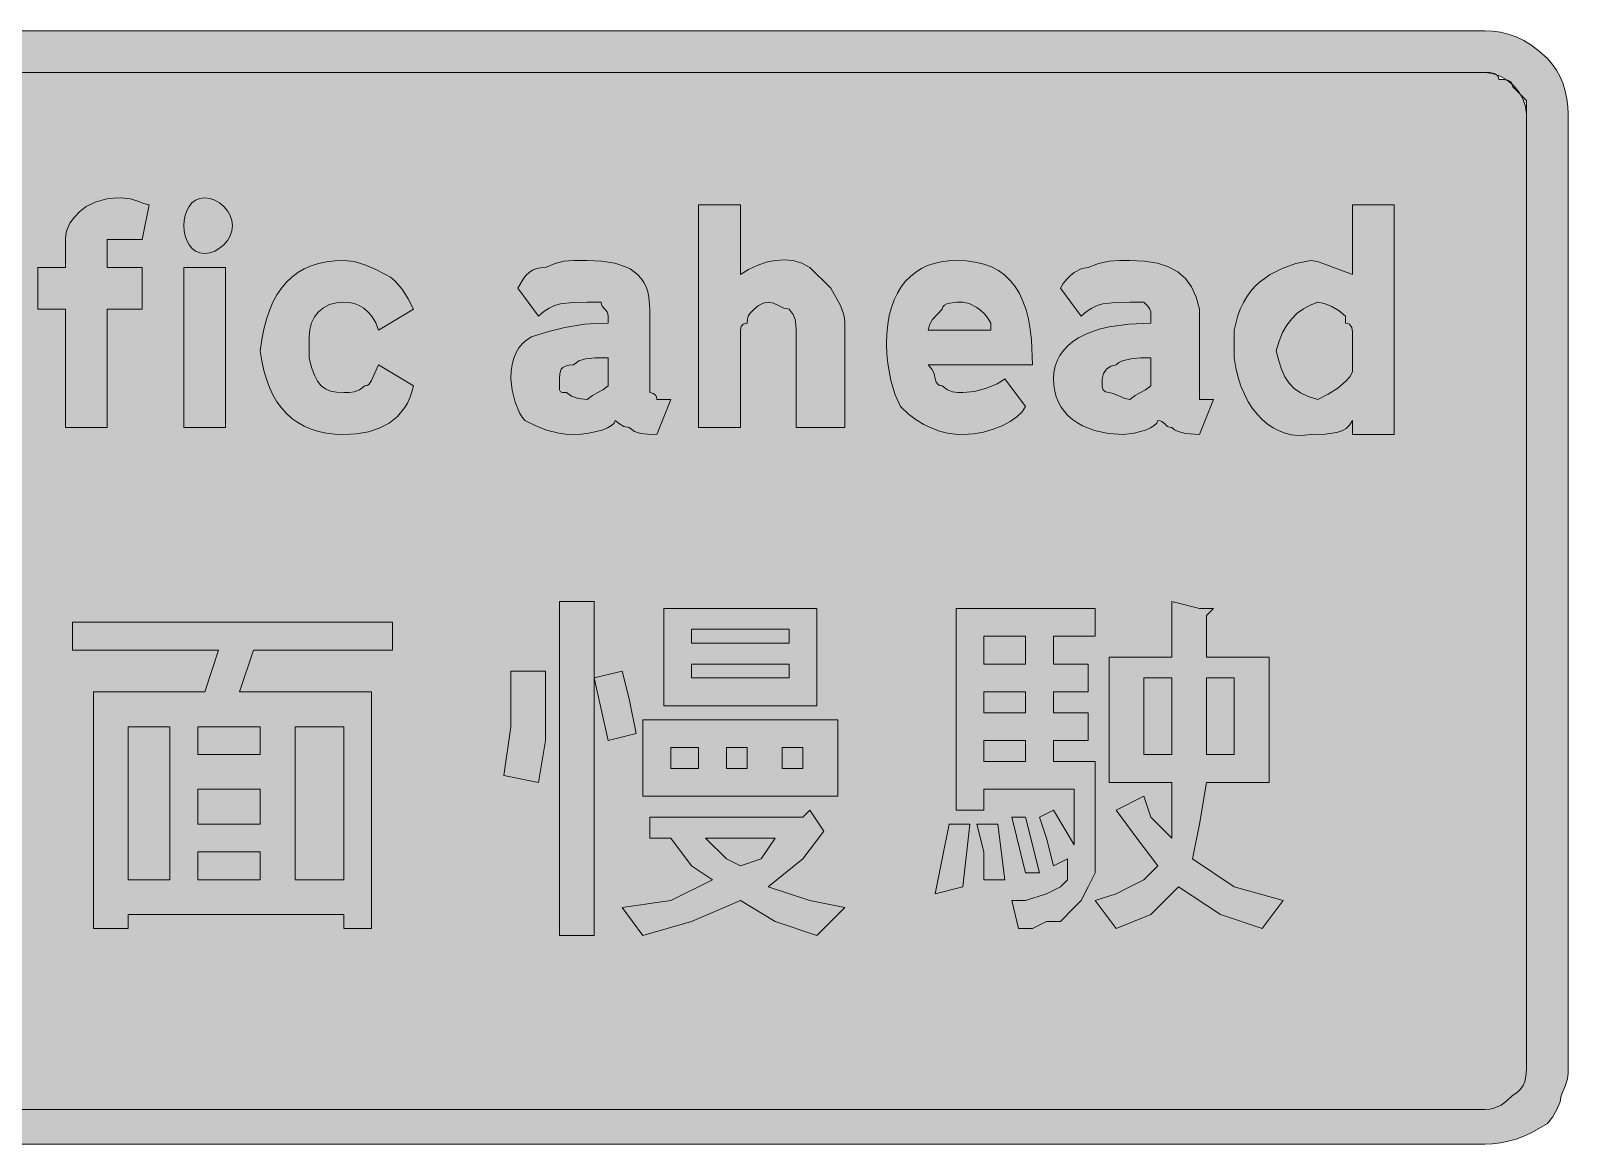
# Model space of a CAD drawing. Header units: metres. Extents: x 15 to 551, y 40 to 232.
# Drawn here: x 285.3 to 550.5, y 39.6 to 231.6 of the extents above; entities that cross this region are included whole.
import ezdxf

# ---------------------------------------------------------------- set-up
doc = ezdxf.new("R2010")
doc.units = ezdxf.units.M
doc.layers.add('FILL_BLACK_000000', color=7, linetype='Continuous', true_color=0x000000)
doc.layers.add('FILL_WHITE_FFFFFF', color=7, linetype='Continuous', true_color=0xffffff)

msp = doc.modelspace()

# ---------------------------------------------------------------- hatches: boundary and pattern name
at = {"layer": 'FILL_BLACK_000000', "true_color": 0x000000}
h = msp.add_hatch(color=7, dxfattribs=at)
h.dxf.hatch_style = 1
h.paths.add_polyline_path([(538.83, 231.36), (540.18, 231.03), (541.53, 230.55), (542.88, 229.9), (544.23, 229.07), (545.58, 228.04), (546.93, 226.8), (547.77, 225.85), (548.51, 224.79), (549.12, 223.66), (549.63, 222.45), (550.02, 221.19), (550.31, 219.88), (550.47, 218.55), (550.53, 217.2), (550.53, 52.8), (550.51, 51.88), (550.38, 50.85), (550.02, 49.59), (549.33, 48), (549.12, 46.91), (548.58, 45.6), (547.81, 44.29), (546.93, 43.2), (544.23, 41.63), (542.88, 41.01), (541.53, 40.5), (540.18, 40.11), (538.83, 39.83), (537.48, 39.66), (536.13, 39.6), (29.73, 39.6), (28.38, 39.66), (27.03, 39.83), (25.68, 40.11), (24.33, 40.5), (22.98, 41.01), (21.63, 41.63), (18.93, 43.2), (18.09, 44.2), (17.36, 45.37), (16.74, 46.66), (16.23, 48), (15.56, 50.62), (15.33, 52.8), (15.33, 217.2), (15.48, 219.6), (15.84, 220.91), (16.13, 221.5), (16.53, 222), (16.58, 222.85), (16.74, 223.59), (17.28, 224.85), (18.05, 225.88), (18.93, 226.8), (20.02, 227.7), (21.33, 228.6), (22.64, 229.5), (23.73, 230.4), (25.34, 230.59), (26.73, 231), (28.12, 231.41), (29.73, 231.6), (536.13, 231.6), (537.48, 231.54), (538.83, 231.36)])
h.paths.add_polyline_path([(28.88, 224.35), (28.12, 224.19), (26.73, 223.65), (23.73, 222), (23.68, 221.6), (23.54, 221.29), (23.13, 220.8), (22.72, 220.31), (22.58, 220), (22.53, 219.6), (22.53, 217.2), (22.53, 52.8), (22.68, 50.4), (23.04, 49.09), (23.33, 48.5), (23.73, 48), (24.61, 47.81), (25.38, 47.4), (26.13, 46.8), (27.03, 46.61), (27.93, 46.2), (28.83, 45.79), (29.73, 45.6), (536.13, 45.6), (536.98, 45.65), (537.72, 45.81), (538.98, 46.35), (540.01, 47.12), (540.93, 48), (541.72, 48.5), (542.32, 49.09), (542.74, 49.73), (543.03, 50.4), (543.29, 51.71), (543.33, 52.8), (543.33, 217.2), (543.17, 218.54), (542.71, 219.84), (542, 221.06), (541.08, 222.15), (539.99, 223.07), (538.77, 223.78), (537.47, 224.24), (536.13, 224.4), (29.73, 224.4), (28.88, 224.35)], flags=16)
h = msp.add_hatch(color=7, dxfattribs=at)
h.dxf.hatch_style = 1
h.paths.add_polyline_path([(291.33, 163.2), (291.33, 183.6), (286.53, 183.6), (286.53, 190.8), (291.33, 190.8), (291.33, 195.6), (291.38, 196.45), (291.54, 197.19), (292.08, 198.45), (292.85, 199.48), (293.73, 200.4), (294.86, 201.28), (296.43, 202.05), (298.46, 202.59), (299.64, 202.75), (300.93, 202.8), (302.52, 202.61), (303.78, 202.2), (304.81, 201.79), (305.73, 201.6), (304.53, 195.6), (302.13, 195.6), (299.73, 195.6), (298.53, 195.6), (298.53, 194.4), (298.53, 190.8), (304.53, 190.8), (304.53, 183.6), (298.53, 183.6), (298.53, 163.2), (291.33, 163.2)])
h = msp.add_hatch(color=7, dxfattribs=at)
h.dxf.hatch_style = 1
h.paths.add_polyline_path([(320.02, 197.1), (319.72, 196.24), (319.24, 195.43), (318.63, 194.7), (317.9, 194.09), (317.09, 193.61), (316.23, 193.31), (315.33, 193.2), (314.49, 193.31), (313.76, 193.61), (313.14, 194.09), (312.63, 194.7), (312.24, 195.43), (311.96, 196.24), (311.79, 197.1), (311.73, 198), (311.79, 198.9), (311.96, 199.76), (312.24, 200.57), (312.63, 201.3), (313.14, 201.91), (313.76, 202.39), (314.49, 202.69), (315.33, 202.8), (316.23, 202.69), (317.09, 202.39), (317.9, 201.91), (318.63, 201.3), (319.24, 200.57), (319.72, 199.76), (320.02, 198.9), (320.13, 198), (320.02, 197.1)])
h = msp.add_hatch(color=7, dxfattribs=at)
h.dxf.hatch_style = 1
h.paths.add_polyline_path([(409.13, 190.44), (410.62, 191.14), (412.16, 191.67), (413.73, 192), (415.3, 192.11), (416.84, 191.96), (418.33, 191.54), (419.73, 190.8), (423.33, 187.2), (424.98, 184.2), (425.52, 182.81), (425.68, 182.05), (425.73, 181.2), (425.73, 163.2), (417.33, 163.2), (417.33, 180), (417.31, 180.9), (417.18, 181.8), (416.82, 182.7), (416.13, 183.6), (415.23, 183.79), (414.33, 184.2), (413.43, 184.61), (412.53, 184.8), (411.65, 184.61), (410.88, 184.2), (410.13, 183.6), (409.44, 182.89), (409.08, 182.4), (408.95, 181.91), (408.93, 181.2), (408.53, 181.15), (408.24, 181.01), (407.88, 180.6), (407.73, 180), (407.73, 163.2), (400.53, 163.2), (400.53, 201.6), (407.73, 201.6), (407.73, 189.6), (409.13, 190.44)])
h = msp.add_hatch(color=7, dxfattribs=at)
h.dxf.hatch_style = 1
h.paths.add_polyline_path([(520.53, 201.6), (520.53, 162), (513.33, 162), (513.33, 164.4), (512.82, 163.61), (512.2, 163.01), (511.47, 162.59), (510.63, 162.3), (508.61, 162.04), (506.13, 162), (505.01, 161.85), (503.89, 161.83), (502.79, 161.95), (501.71, 162.21), (500.65, 162.6), (499.63, 163.12), (498.66, 163.77), (497.73, 164.55), (496.86, 165.46), (496.05, 166.49), (495.31, 167.64), (494.66, 168.92), (494.08, 170.31), (493.6, 171.83), (493.21, 173.46), (492.93, 175.2), (492.93, 176.4), (492.93, 178.8), (492.93, 180), (493.55, 182.53), (493.98, 183.68), (494.49, 184.74), (495.07, 185.73), (495.74, 186.64), (496.47, 187.48), (497.28, 188.25), (499.11, 189.57), (501.2, 190.63), (503.54, 191.44), (506.13, 192), (507.26, 191.79), (508.83, 191.25), (513.33, 189.6), (513.33, 201.6), (520.53, 201.6)])
h.paths.add_polyline_path([(513.31, 179.68), (513.18, 180.45), (512.82, 180.99), (512.53, 181.15), (512.13, 181.2), (512.13, 182.4), (511.04, 183.28), (509.73, 184.05), (508.42, 184.59), (507.33, 184.8), (506.04, 184.29), (504.86, 183.66), (503.79, 182.88), (502.83, 181.95), (501.99, 180.85), (501.26, 179.57), (500.64, 178.09), (500.13, 176.4), (500.59, 174.71), (501.09, 173.23), (501.67, 171.95), (502.38, 170.85), (503.26, 169.92), (504.35, 169.14), (505.69, 168.51), (507.33, 168), (509.11, 168.92), (510.78, 169.95), (512.22, 171.21), (512.83, 171.95), (513.33, 172.8), (513.33, 178.8), (513.31, 179.68)], flags=16)
h = msp.add_hatch(color=7, dxfattribs=at)
h.dxf.hatch_style = 1
h.paths.add_polyline_path([(341.13, 191.79), (342.93, 191.25), (344.73, 190.48), (346.53, 189.6), (347.38, 189.1), (348.12, 188.49), (349.38, 187.05), (350.41, 185.38), (351.33, 183.6), (345.33, 180), (344.83, 181.24), (344.22, 182.27), (343.54, 183.1), (342.78, 183.75), (341.97, 184.23), (341.11, 184.56), (340.23, 184.74), (339.33, 184.8), (338.04, 184.69), (336.87, 184.37), (335.85, 183.85), (334.98, 183.15), (334.28, 182.28), (333.76, 181.26), (333.44, 180.09), (333.33, 178.8), (333.33, 176.4), (333.33, 175.2), (333.78, 173.56), (334.27, 172.24), (334.81, 171.19), (335.43, 170.4), (336.17, 169.83), (337.04, 169.46), (338.09, 169.26), (339.33, 169.2), (340.23, 169.22), (341.13, 169.35), (342.03, 169.71), (342.93, 170.4), (343.33, 170.46), (343.64, 170.62), (344.13, 171.3), (345.33, 174), (351.33, 170.4), (351.06, 169.32), (350.72, 168.32), (350.29, 167.4), (349.79, 166.56), (348.59, 165.11), (347.13, 163.95), (345.45, 163.08), (343.57, 162.47), (341.52, 162.11), (339.33, 162), (337.8, 162.06), (336.35, 162.23), (334.98, 162.51), (333.71, 162.9), (332.51, 163.41), (331.4, 164.03), (330.37, 164.76), (329.43, 165.6), (328.57, 166.56), (327.8, 167.63), (327.11, 168.81), (326.51, 170.1), (325.98, 171.51), (325.55, 173.03), (325.2, 174.66), (324.93, 176.4), (325.2, 178.35), (325.55, 180.17), (325.98, 181.85), (326.51, 183.39), (327.11, 184.8), (327.8, 186.08), (328.57, 187.23), (329.43, 188.25), (330.37, 189.14), (331.4, 189.91), (332.51, 190.56), (333.71, 191.08), (334.98, 191.49), (336.35, 191.77), (337.8, 191.94), (339.33, 192), (341.13, 191.79)])
h = msp.add_hatch(color=7, dxfattribs=at)
h.dxf.hatch_style = 1
h.paths.add_polyline_path([(384.88, 182.8), (384.74, 183.11), (384.33, 183.6), (383.92, 184.09), (383.78, 184.4), (383.73, 184.8), (381.33, 184.8), (378.84, 184.76), (376.68, 184.5), (375.69, 184.21), (374.75, 183.79), (373.83, 183.19), (372.93, 182.4), (369.33, 187.2), (370.25, 188.78), (370.74, 189.39), (371.28, 189.9), (371.87, 190.29), (372.54, 190.58), (373.28, 190.74), (374.13, 190.8), (375.76, 191.49), (377.28, 191.85), (379.02, 191.98), (381.33, 192), (383.86, 191.89), (386.06, 191.53), (387.91, 190.92), (388.71, 190.52), (389.43, 190.05), (390.06, 189.51), (390.61, 188.89), (391.08, 188.21), (391.46, 187.44), (391.75, 186.6), (391.96, 185.68), (392.13, 183.6), (392.13, 169.2), (392.73, 169.05), (393.14, 168.69), (393.28, 168.4), (393.33, 168), (395.73, 168), (393.33, 162), (391.74, 162.02), (390.48, 162.15), (389.45, 162.51), (388.53, 163.2), (387.65, 163.39), (386.88, 163.8), (386.13, 164.4), (385.97, 163.95), (385.51, 163.52), (384.8, 163.11), (383.88, 162.75), (381.57, 162.21), (380.27, 162.05), (378.93, 162), (377.63, 162.05), (376.44, 162.21), (374.28, 162.75), (372.35, 163.52), (370.53, 164.4), (370.08, 164.96), (369.65, 165.69), (368.88, 167.55), (368.34, 169.63), (368.13, 171.6), (368.19, 172.89), (368.36, 174.08), (368.64, 175.14), (369.03, 176.1), (369.54, 176.94), (370.16, 177.67), (370.89, 178.29), (371.73, 178.8), (374.47, 179.68), (377.43, 180.45), (380.84, 180.99), (382.79, 181.15), (384.93, 181.2), (384.93, 182.4), (384.88, 182.8)])
h.paths.add_polyline_path([(376.55, 169.71), (376.68, 169.35), (377.04, 169.22), (377.73, 169.2), (378.63, 168.6), (379.76, 168.19), (381.33, 168), (382.23, 168.71), (383.13, 169.2), (384.03, 169.69), (384.93, 170.4), (384.93, 175.2), (382.64, 175.18), (381.03, 175.05), (379.87, 174.69), (378.93, 174), (378.14, 173.95), (377.54, 173.79), (377.12, 173.56), (376.83, 173.25), (376.57, 172.48), (376.53, 171.6), (376.53, 170.4), (376.55, 169.71)], flags=16)
h = msp.add_hatch(color=7, dxfattribs=at)
h.dxf.hatch_style = 1
h.paths.add_polyline_path([(440.73, 173.25), (441.14, 172.48), (441.33, 171.6), (441.48, 171), (441.84, 170.59), (442.13, 170.45), (442.53, 170.4), (443.43, 169.71), (444.33, 169.35), (445.23, 169.22), (446.13, 169.2), (448.1, 169.41), (450.18, 169.95), (452.04, 170.72), (452.77, 171.15), (453.33, 171.6), (456.93, 166.8), (456.32, 165.9), (455.41, 165.04), (454.25, 164.23), (452.88, 163.5), (451.34, 162.89), (449.67, 162.41), (447.92, 162.11), (446.13, 162), (444.78, 162.06), (443.43, 162.24), (442.08, 162.57), (440.73, 163.05), (439.38, 163.7), (438.03, 164.53), (436.68, 165.56), (435.33, 166.8), (434.45, 168.83), (433.68, 171.3), (433.14, 174.22), (432.98, 175.86), (432.93, 177.6), (432.99, 179.34), (433.15, 180.97), (433.42, 182.49), (433.79, 183.9), (434.26, 185.19), (434.83, 186.37), (435.49, 187.44), (436.23, 188.4), (437.06, 189.24), (437.97, 189.97), (438.96, 190.59), (440.02, 191.1), (441.15, 191.49), (442.35, 191.77), (443.61, 191.94), (444.93, 192), (446.66, 191.93), (448.25, 191.72), (449.71, 191.37), (451.04, 190.88), (452.25, 190.24), (453.33, 189.47), (454.29, 188.55), (455.13, 187.5), (455.86, 186.3), (456.48, 184.97), (457, 183.49), (457.42, 181.88), (457.73, 180.12), (457.96, 178.22), (458.13, 174), (440.13, 174), (440.73, 173.25)])
h.paths.add_polyline_path([(450.93, 181.2), (450.43, 182.04), (449.84, 182.77), (449.2, 183.39), (448.53, 183.9), (447.22, 184.58), (446.13, 184.8), (445.06, 184.78), (443.88, 184.65), (443.35, 184.51), (442.92, 184.29), (442.64, 184), (442.53, 183.6), (440.88, 181.8), (440.34, 180.9), (440.13, 180), (450.93, 180), (450.93, 181.2)], flags=16)
h = msp.add_hatch(color=7, dxfattribs=at)
h.dxf.hatch_style = 1
h.paths.add_polyline_path([(478.51, 183.11), (478.38, 183.6), (478.02, 184.09), (477.33, 184.8), (474.93, 184.8), (472.44, 184.76), (470.28, 184.5), (469.29, 184.21), (468.35, 183.79), (467.43, 183.19), (466.53, 182.4), (462.93, 187.2), (463.43, 188.04), (464.02, 188.78), (464.66, 189.39), (465.33, 189.9), (466.64, 190.58), (467.73, 190.8), (469.53, 191.49), (471.33, 191.85), (473.13, 191.98), (474.93, 192), (477.46, 191.89), (479.67, 191.53), (481.57, 190.92), (483.18, 190.05), (484.5, 188.89), (485.56, 187.44), (486.37, 185.68), (486.93, 183.6), (486.93, 169.2), (486.93, 168), (489.33, 168), (486.93, 162), (484.53, 162.15), (483.22, 162.51), (482.63, 162.8), (482.13, 163.2), (481.73, 163.25), (481.42, 163.39), (480.93, 163.8), (480.44, 164.21), (480.13, 164.35), (479.73, 164.4), (479.57, 163.95), (479.13, 163.52), (478.46, 163.11), (477.63, 162.75), (475.68, 162.21), (473.73, 162), (471.15, 162.17), (468.82, 162.66), (466.77, 163.46), (465.86, 163.97), (465.03, 164.55), (464.29, 165.2), (463.63, 165.93), (463.06, 166.71), (462.59, 167.57), (462.22, 168.49), (461.95, 169.46), (461.79, 170.5), (461.73, 171.6), (461.8, 172.7), (462.01, 173.74), (462.35, 174.71), (462.84, 175.63), (463.45, 176.49), (464.2, 177.27), (465.07, 178), (466.08, 178.65), (467.21, 179.23), (468.47, 179.74), (469.85, 180.18), (471.35, 180.54), (474.71, 181.03), (478.53, 181.2), (478.53, 182.4), (478.51, 183.11)])
h.paths.add_polyline_path([(470.18, 170), (470.32, 169.71), (470.73, 169.35), (471.33, 169.2), (472.23, 169.01), (473.13, 168.6), (474.03, 168.19), (474.93, 168), (475.83, 168.71), (476.73, 169.2), (477.63, 169.69), (478.53, 170.4), (478.53, 175.2), (476.75, 175.18), (475.08, 175.05), (473.64, 174.69), (473.03, 174.4), (472.53, 174), (471.65, 173.79), (470.88, 173.25), (470.34, 172.48), (470.13, 171.6), (470.13, 170.4), (470.18, 170)], flags=16)
h = msp.add_hatch(color=7, dxfattribs=at)
h.dxf.hatch_style = 1
h.paths.add_polyline_path([(311.73, 163.2), (311.73, 190.8), (318.93, 190.8), (318.93, 163.2), (311.73, 163.2)])
h = msp.add_hatch(color=7, dxfattribs=at)
h.dxf.hatch_style = 1
h.paths.add_polyline_path([(382.53, 133.2), (382.53, 132), (382.53, 129.6), (382.53, 75.6), (376.53, 75.6), (376.53, 133.2), (382.53, 133.2)])
h = msp.add_hatch(color=7, dxfattribs=at)
h.dxf.hatch_style = 1
h.paths.add_polyline_path([(489.33, 132), (488.13, 130.8), (488.13, 129.6), (488.13, 123.6), (498.93, 123.6), (498.93, 102), (488.13, 102), (486.93, 94.8), (485.73, 88.8), (492.93, 84), (501.33, 81.6), (497.73, 76.8), (490.53, 79.2), (483.33, 84), (478.53, 79.2), (472.53, 76.8), (468.93, 81.6), (472.53, 82.8), (474.93, 84), (477.33, 85.2), (479.73, 87.6), (476.13, 92.4), (472.53, 97.2), (477.33, 99.6), (478.53, 96), (482.13, 92.4), (482.13, 102), (471.33, 102), (471.33, 123.6), (482.13, 123.6), (482.13, 133.2), (486.93, 132), (488.13, 132), (489.33, 132)])
h.paths.add_polyline_path([(477.33, 120), (477.33, 106.8), (482.13, 106.8), (482.13, 120), (477.33, 120)], flags=16)
h.paths.add_polyline_path([(492.93, 120), (488.13, 120), (488.13, 106.8), (492.93, 106.8), (492.93, 120)], flags=16)
h = msp.add_hatch(color=7, dxfattribs=at)
h.dxf.hatch_style = 1
h.paths.add_polyline_path([(394.53, 115.2), (394.53, 132), (420.93, 132), (420.93, 115.2), (394.53, 115.2)])
h.paths.add_polyline_path([(399.33, 128.4), (399.33, 126), (416.13, 126), (416.13, 128.4), (399.33, 128.4)], flags=16)
h.paths.add_polyline_path([(416.13, 122.4), (399.33, 122.4), (399.33, 120), (416.13, 120), (416.13, 122.4)], flags=16)
h = msp.add_hatch(color=7, dxfattribs=at)
h.dxf.hatch_style = 1
h.paths.add_polyline_path([(461.73, 122.4), (467.73, 122.4), (467.73, 117.6), (461.73, 117.6), (461.73, 114), (467.73, 114), (467.73, 109.2), (461.73, 109.2), (461.73, 105.6), (468.93, 105.6), (468.93, 92.4), (468.93, 88.8), (468.93, 86.4), (467.73, 84), (466.53, 81.6), (465.33, 80.4), (462.93, 78), (460.53, 78), (458.13, 76.8), (455.73, 76.8), (454.53, 81.6), (456.93, 81.6), (460.53, 82.8), (462.93, 84), (464.13, 85.2), (464.13, 88.8), (461.73, 87.6), (460.53, 92.4), (459.33, 96), (461.73, 97.2), (465.33, 91.2), (465.33, 100.8), (449.73, 100.8), (449.73, 97.2), (444.93, 97.2), (444.93, 132), (468.93, 132), (468.93, 127.2), (461.73, 127.2), (461.73, 122.4)])
h.paths.add_polyline_path([(449.73, 122.4), (456.93, 122.4), (456.93, 127.2), (449.73, 127.2), (449.73, 122.4)], flags=16)
h.paths.add_polyline_path([(449.73, 117.6), (449.73, 114), (456.93, 114), (456.93, 117.6), (449.73, 117.6)], flags=16)
h.paths.add_polyline_path([(456.93, 109.2), (449.73, 109.2), (449.73, 105.6), (456.93, 105.6), (456.93, 109.2)], flags=16)
h = msp.add_hatch(color=7, dxfattribs=at)
h.dxf.hatch_style = 1
h.paths.add_polyline_path([(344.13, 76.8), (339.33, 76.8), (339.33, 79.2), (302.13, 79.2), (302.13, 76.8), (296.13, 76.8), (296.13, 117.6), (315.33, 117.6), (317.73, 124.8), (292.53, 124.8), (292.53, 129.6), (347.73, 129.6), (347.73, 124.8), (323.73, 124.8), (321.33, 117.6), (344.13, 117.6), (344.13, 76.8)])
h.paths.add_polyline_path([(324.93, 90), (314.13, 90), (314.13, 85.2), (324.93, 85.2), (324.93, 90)], flags=16)
h.paths.add_polyline_path([(324.93, 106.8), (324.93, 111.6), (314.13, 111.6), (314.13, 106.8), (324.93, 106.8)], flags=16)
h.paths.add_polyline_path([(314.13, 94.8), (324.93, 94.8), (324.93, 100.8), (314.13, 100.8), (314.13, 94.8)], flags=16)
h.paths.add_polyline_path([(302.13, 111.6), (302.13, 85.2), (309.33, 85.2), (309.33, 111.6), (302.13, 111.6)], flags=16)
h.paths.add_polyline_path([(339.33, 111.6), (330.93, 111.6), (330.93, 85.2), (339.33, 85.2), (339.33, 111.6)], flags=16)
h = msp.add_hatch(color=7, dxfattribs=at)
h.dxf.hatch_style = 1
h.paths.add_polyline_path([(368.13, 111.6), (368.13, 121.2), (374.13, 121.2), (374.13, 120), (374.13, 118.8), (374.13, 109.2), (372.93, 102), (366.93, 103.2), (368.13, 111.6)])
h = msp.add_hatch(color=7, dxfattribs=at)
h.dxf.hatch_style = 1
h.paths.add_polyline_path([(388.53, 116.4), (389.73, 110.4), (384.93, 109.2), (382.53, 120), (387.33, 121.2), (388.53, 116.4)])
h = msp.add_hatch(color=7, dxfattribs=at)
h.dxf.hatch_style = 1
h.paths.add_polyline_path([(390.93, 112.8), (424.53, 112.8), (424.53, 99.6), (390.93, 99.6), (390.93, 112.8)])
h.paths.add_polyline_path([(405.33, 104.4), (408.93, 104.4), (408.93, 108), (405.33, 108), (405.33, 104.4)], flags=16)
h.paths.add_polyline_path([(395.73, 108), (395.73, 104.4), (400.53, 104.4), (400.53, 108), (395.73, 108)], flags=16)
h.paths.add_polyline_path([(418.53, 108), (414.93, 108), (414.93, 104.4), (418.53, 104.4), (418.53, 108)], flags=16)
h = msp.add_hatch(color=7, dxfattribs=at)
h.dxf.hatch_style = 1
h.paths.add_polyline_path([(419.73, 97.2), (422.13, 93.6), (418.53, 88.8), (412.53, 84), (419.73, 81.6), (425.73, 80.4), (420.93, 75.6), (413.73, 78), (407.73, 81.6), (399.33, 78), (390.93, 75.6), (387.33, 80.4), (395.73, 81.6), (402.93, 85.2), (399.33, 87.6), (395.73, 92.4), (392.13, 92.4), (392.13, 96), (418.53, 96), (419.73, 97.2)])
h.paths.add_polyline_path([(407.73, 87.6), (411.33, 88.8), (413.73, 92.4), (401.73, 92.4), (405.33, 88.8), (407.73, 87.6)], flags=16)
h = msp.add_hatch(color=7, dxfattribs=at)
h.dxf.hatch_style = 1
h.paths.add_polyline_path([(459.33, 86.4), (456.93, 86.4), (454.53, 96), (456.93, 96), (459.33, 86.4)])
h = msp.add_hatch(color=7, dxfattribs=at)
h.dxf.hatch_style = 1
h.paths.add_polyline_path([(446.13, 84), (441.33, 82.8), (442.53, 88.8), (443.73, 94.8), (447.33, 94.8), (446.13, 84)])
h = msp.add_hatch(color=7, dxfattribs=at)
h.dxf.hatch_style = 1
h.paths.add_polyline_path([(453.33, 85.2), (449.73, 85.2), (449.73, 90), (448.53, 94.8), (452.13, 94.8), (453.33, 85.2)])
at = {"layer": 'FILL_WHITE_FFFFFF', "true_color": 0xffffff}
h = msp.add_hatch(color=7, dxfattribs=at)
h.dxf.hatch_style = 1
h.paths.add_polyline_path([(28.04, 45.76), (26.58, 46.22), (25.34, 46.93), (24.33, 47.85), (23.54, 48.94), (22.98, 50.16), (22.64, 51.46), (22.53, 52.8), (22.53, 217.2), (22.53, 219.6), (22.58, 220), (22.72, 220.31), (23.13, 220.8), (23.54, 221.29), (23.68, 221.6), (23.73, 222), (26.73, 223.65), (28.12, 224.19), (28.88, 224.35), (29.73, 224.4), (536.13, 224.4), (537.01, 224.38), (537.78, 224.25), (538.32, 223.89), (538.48, 223.6), (538.53, 223.2), (539.41, 223.18), (540.18, 223.05), (540.72, 222.69), (540.88, 222.4), (540.93, 222), (543.33, 219.6), (543.33, 217.2), (543.33, 52.8), (543.29, 51.71), (543.03, 50.4), (542.74, 49.73), (542.32, 49.09), (541.72, 48.5), (540.93, 48), (540.01, 47.12), (538.98, 46.35), (537.72, 45.81), (536.98, 45.65), (536.13, 45.6), (29.73, 45.6), (28.04, 45.76)])

# ---------------------------------------------------------------- linework, layer by layer
at = {"layer": 'FILL_BLACK_000000', "lineweight": 0, "true_color": 0x000000}
for points in [[(29.73, 231.6), (536.13, 231.6), (537.48, 231.54), (538.83, 231.36), (540.18, 231.03), (541.53, 230.55), (542.88, 229.9), (544.23, 229.07), (545.58, 228.04), (546.93, 226.8), (547.77, 225.85), (548.51, 224.79), (549.12, 223.66), (549.63, 222.45), (550.02, 221.19), (550.31, 219.88), (550.47, 218.55), (550.53, 217.2), (550.53, 52.8), (550.51, 51.88), (550.38, 50.85), (550.02, 49.59), (549.33, 48), (549.12, 46.91), (548.58, 45.6), (547.81, 44.29), (546.93, 43.2), (544.23, 41.63), (542.88, 41.01), (541.53, 40.5), (540.18, 40.11), (538.83, 39.83), (537.48, 39.66), (536.13, 39.6), (29.73, 39.6)], [(29.73, 45.6), (536.13, 45.6), (536.98, 45.65), (537.72, 45.81), (538.98, 46.35), (540.01, 47.12), (540.93, 48), (541.72, 48.5), (542.32, 49.09), (542.74, 49.73), (543.03, 50.4), (543.29, 51.71), (543.33, 52.8), (543.33, 217.2), (543.17, 218.54), (542.71, 219.84), (542, 221.06), (541.08, 222.15), (539.99, 223.07), (538.77, 223.78), (537.47, 224.24), (536.13, 224.4), (29.73, 224.4)]]:
    msp.add_lwpolyline(points, dxfattribs=at)
for points in [[(291.33, 163.2), (291.33, 183.6), (286.53, 183.6), (286.53, 190.8), (291.33, 190.8), (291.33, 195.6), (291.38, 196.45), (291.54, 197.19), (292.08, 198.45), (292.85, 199.48), (293.73, 200.4), (294.86, 201.28), (296.43, 202.05), (298.46, 202.59), (299.64, 202.75), (300.93, 202.8), (302.52, 202.61), (303.78, 202.2), (304.81, 201.79), (305.73, 201.6), (304.53, 195.6), (302.13, 195.6), (299.73, 195.6), (298.53, 195.6), (298.53, 194.4), (298.53, 190.8), (304.53, 190.8), (304.53, 183.6), (298.53, 183.6), (298.53, 163.2)], [(320.02, 197.1), (319.72, 196.24), (319.24, 195.43), (318.63, 194.7), (317.9, 194.09), (317.09, 193.61), (316.23, 193.31), (315.33, 193.2), (314.49, 193.31), (313.76, 193.61), (313.14, 194.09), (312.63, 194.7), (312.24, 195.43), (311.96, 196.24), (311.79, 197.1), (311.73, 198), (311.79, 198.9), (311.96, 199.76), (312.24, 200.57), (312.63, 201.3), (313.14, 201.91), (313.76, 202.39), (314.49, 202.69), (315.33, 202.8), (316.23, 202.69), (317.09, 202.39), (317.9, 201.91), (318.63, 201.3), (319.24, 200.57), (319.72, 199.76), (320.02, 198.9), (320.13, 198)], [(409.13, 190.44), (410.62, 191.14), (412.16, 191.67), (413.73, 192), (415.3, 192.11), (416.84, 191.96), (418.33, 191.54), (419.73, 190.8), (423.33, 187.2), (424.98, 184.2), (425.52, 182.81), (425.68, 182.05), (425.73, 181.2), (425.73, 163.2), (417.33, 163.2), (417.33, 180), (417.31, 180.9), (417.18, 181.8), (416.82, 182.7), (416.13, 183.6), (415.23, 183.79), (414.33, 184.2), (413.43, 184.61), (412.53, 184.8), (411.65, 184.61), (410.88, 184.2), (410.13, 183.6), (409.44, 182.89), (409.08, 182.4), (408.95, 181.91), (408.93, 181.2), (408.53, 181.15), (408.24, 181.01), (407.88, 180.6), (407.73, 180), (407.73, 163.2), (400.53, 163.2), (400.53, 201.6), (407.73, 201.6), (407.73, 189.6)], [(520.53, 201.6), (520.53, 162), (513.33, 162), (513.33, 164.4), (512.82, 163.61), (512.2, 163.01), (511.47, 162.59), (510.63, 162.3), (508.61, 162.04), (506.13, 162), (505.01, 161.85), (503.89, 161.83), (502.79, 161.95), (501.71, 162.21), (500.65, 162.6), (499.63, 163.12), (498.66, 163.77), (497.73, 164.55), (496.86, 165.46), (496.05, 166.49), (495.31, 167.64), (494.66, 168.92), (494.08, 170.31), (493.6, 171.83), (493.21, 173.46), (492.93, 175.2), (492.93, 176.4), (492.93, 178.8), (492.93, 180), (493.55, 182.53), (493.98, 183.68), (494.49, 184.74), (495.07, 185.73), (495.74, 186.64), (496.47, 187.48), (497.28, 188.25), (499.11, 189.57), (501.2, 190.63), (503.54, 191.44), (506.13, 192), (507.26, 191.79), (508.83, 191.25), (513.33, 189.6), (513.33, 201.6)], [(341.13, 191.79), (342.93, 191.25), (344.73, 190.48), (346.53, 189.6), (347.38, 189.1), (348.12, 188.49), (349.38, 187.05), (350.41, 185.38), (351.33, 183.6), (345.33, 180), (344.83, 181.24), (344.22, 182.27), (343.54, 183.1), (342.78, 183.75), (341.97, 184.23), (341.11, 184.56), (340.23, 184.74), (339.33, 184.8), (338.04, 184.69), (336.87, 184.37), (335.85, 183.85), (334.98, 183.15), (334.28, 182.28), (333.76, 181.26), (333.44, 180.09), (333.33, 178.8), (333.33, 176.4), (333.33, 175.2), (333.78, 173.56), (334.27, 172.24), (334.81, 171.19), (335.43, 170.4), (336.17, 169.83), (337.04, 169.46), (338.09, 169.26), (339.33, 169.2), (340.23, 169.22), (341.13, 169.35), (342.03, 169.71), (342.93, 170.4), (343.33, 170.46), (343.64, 170.62), (344.13, 171.3), (345.33, 174), (351.33, 170.4), (351.06, 169.32), (350.72, 168.32), (350.29, 167.4), (349.79, 166.56), (348.59, 165.11), (347.13, 163.95), (345.45, 163.08), (343.57, 162.47), (341.52, 162.11), (339.33, 162), (337.8, 162.06), (336.35, 162.23), (334.98, 162.51), (333.71, 162.9), (332.51, 163.41), (331.4, 164.03), (330.37, 164.76), (329.43, 165.6), (328.57, 166.56), (327.8, 167.63), (327.11, 168.81), (326.51, 170.1), (325.98, 171.51), (325.55, 173.03), (325.2, 174.66), (324.93, 176.4), (325.2, 178.35), (325.55, 180.17), (325.98, 181.85), (326.51, 183.39), (327.11, 184.8), (327.8, 186.08), (328.57, 187.23), (329.43, 188.25), (330.37, 189.14), (331.4, 189.91), (332.51, 190.56), (333.71, 191.08), (334.98, 191.49), (336.35, 191.77), (337.8, 191.94), (339.33, 192)], [(384.88, 182.8), (384.74, 183.11), (384.33, 183.6), (383.92, 184.09), (383.78, 184.4), (383.73, 184.8), (381.33, 184.8), (378.84, 184.76), (376.68, 184.5), (375.69, 184.21), (374.75, 183.79), (373.83, 183.19), (372.93, 182.4), (369.33, 187.2), (370.25, 188.78), (370.74, 189.39), (371.28, 189.9), (371.87, 190.29), (372.54, 190.58), (373.28, 190.74), (374.13, 190.8), (375.76, 191.49), (377.28, 191.85), (379.02, 191.98), (381.33, 192), (383.86, 191.89), (386.06, 191.53), (387.91, 190.92), (388.71, 190.52), (389.43, 190.05), (390.06, 189.51), (390.61, 188.89), (391.08, 188.21), (391.46, 187.44), (391.75, 186.6), (391.96, 185.68), (392.13, 183.6), (392.13, 169.2), (392.73, 169.05), (393.14, 168.69), (393.28, 168.4), (393.33, 168), (395.73, 168), (393.33, 162), (391.74, 162.02), (390.48, 162.15), (389.45, 162.51), (388.53, 163.2), (387.65, 163.39), (386.88, 163.8), (386.13, 164.4), (385.97, 163.95), (385.51, 163.52), (384.8, 163.11), (383.88, 162.75), (381.57, 162.21), (380.27, 162.05), (378.93, 162), (377.63, 162.05), (376.44, 162.21), (374.28, 162.75), (372.35, 163.52), (370.53, 164.4), (370.08, 164.96), (369.65, 165.69), (368.88, 167.55), (368.34, 169.63), (368.13, 171.6), (368.19, 172.89), (368.36, 174.08), (368.64, 175.14), (369.03, 176.1), (369.54, 176.94), (370.16, 177.67), (370.89, 178.29), (371.73, 178.8), (374.47, 179.68), (377.43, 180.45), (380.84, 180.99), (382.79, 181.15), (384.93, 181.2), (384.93, 182.4)], [(440.73, 173.25), (441.14, 172.48), (441.33, 171.6), (441.48, 171), (441.84, 170.59), (442.13, 170.45), (442.53, 170.4), (443.43, 169.71), (444.33, 169.35), (445.23, 169.22), (446.13, 169.2), (448.1, 169.41), (450.18, 169.95), (452.04, 170.72), (452.77, 171.15), (453.33, 171.6), (456.93, 166.8), (456.32, 165.9), (455.41, 165.04), (454.25, 164.23), (452.88, 163.5), (451.34, 162.89), (449.67, 162.41), (447.92, 162.11), (446.13, 162), (444.78, 162.06), (443.43, 162.24), (442.08, 162.57), (440.73, 163.05), (439.38, 163.7), (438.03, 164.53), (436.68, 165.56), (435.33, 166.8), (434.45, 168.83), (433.68, 171.3), (433.14, 174.22), (432.98, 175.86), (432.93, 177.6), (432.99, 179.34), (433.15, 180.97), (433.42, 182.49), (433.79, 183.9), (434.26, 185.19), (434.83, 186.37), (435.49, 187.44), (436.23, 188.4), (437.06, 189.24), (437.97, 189.97), (438.96, 190.59), (440.02, 191.1), (441.15, 191.49), (442.35, 191.77), (443.61, 191.94), (444.93, 192), (446.66, 191.93), (448.25, 191.72), (449.71, 191.37), (451.04, 190.88), (452.25, 190.24), (453.33, 189.47), (454.29, 188.55), (455.13, 187.5), (455.86, 186.3), (456.48, 184.97), (457, 183.49), (457.42, 181.88), (457.73, 180.12), (457.96, 178.22), (458.13, 174), (440.13, 174)], [(478.51, 183.11), (478.38, 183.6), (478.02, 184.09), (477.33, 184.8), (474.93, 184.8), (472.44, 184.76), (470.28, 184.5), (469.29, 184.21), (468.35, 183.79), (467.43, 183.19), (466.53, 182.4), (462.93, 187.2), (463.43, 188.04), (464.02, 188.78), (464.66, 189.39), (465.33, 189.9), (466.64, 190.58), (467.73, 190.8), (469.53, 191.49), (471.33, 191.85), (473.13, 191.98), (474.93, 192), (477.46, 191.89), (479.67, 191.53), (481.57, 190.92), (483.18, 190.05), (484.5, 188.89), (485.56, 187.44), (486.37, 185.68), (486.93, 183.6), (486.93, 169.2), (486.93, 168), (489.33, 168), (486.93, 162), (484.53, 162.15), (483.22, 162.51), (482.63, 162.8), (482.13, 163.2), (481.73, 163.25), (481.42, 163.39), (480.93, 163.8), (480.44, 164.21), (480.13, 164.35), (479.73, 164.4), (479.57, 163.95), (479.13, 163.52), (478.46, 163.11), (477.63, 162.75), (475.68, 162.21), (473.73, 162), (471.15, 162.17), (468.82, 162.66), (466.77, 163.46), (465.86, 163.97), (465.03, 164.55), (464.29, 165.2), (463.63, 165.93), (463.06, 166.71), (462.59, 167.57), (462.22, 168.49), (461.95, 169.46), (461.79, 170.5), (461.73, 171.6), (461.8, 172.7), (462.01, 173.74), (462.35, 174.71), (462.84, 175.63), (463.45, 176.49), (464.2, 177.27), (465.07, 178), (466.08, 178.65), (467.21, 179.23), (468.47, 179.74), (469.85, 180.18), (471.35, 180.54), (474.71, 181.03), (478.53, 181.2), (478.53, 182.4)], [(311.73, 163.2), (311.73, 190.8), (318.93, 190.8), (318.93, 163.2)], [(450.93, 181.2), (450.43, 182.04), (449.84, 182.77), (449.2, 183.39), (448.53, 183.9), (447.22, 184.58), (446.13, 184.8), (445.06, 184.78), (443.88, 184.65), (443.35, 184.51), (442.92, 184.29), (442.64, 184), (442.53, 183.6), (440.88, 181.8), (440.34, 180.9), (440.13, 180), (450.93, 180)], [(513.31, 179.68), (513.18, 180.45), (512.82, 180.99), (512.53, 181.15), (512.13, 181.2), (512.13, 182.4), (511.04, 183.28), (509.73, 184.05), (508.42, 184.59), (507.33, 184.8), (506.04, 184.29), (504.86, 183.66), (503.79, 182.88), (502.83, 181.95), (501.99, 180.85), (501.26, 179.57), (500.64, 178.09), (500.13, 176.4), (500.59, 174.71), (501.09, 173.23), (501.67, 171.95), (502.38, 170.85), (503.26, 169.92), (504.35, 169.14), (505.69, 168.51), (507.33, 168), (509.11, 168.92), (510.78, 169.95), (512.22, 171.21), (512.83, 171.95), (513.33, 172.8), (513.33, 178.8)], [(376.55, 169.71), (376.68, 169.35), (377.04, 169.22), (377.73, 169.2), (378.63, 168.6), (379.76, 168.19), (381.33, 168), (382.23, 168.71), (383.13, 169.2), (384.03, 169.69), (384.93, 170.4), (384.93, 175.2), (382.64, 175.18), (381.03, 175.05), (379.87, 174.69), (378.93, 174), (378.14, 173.95), (377.54, 173.79), (377.12, 173.56), (376.83, 173.25), (376.57, 172.48), (376.53, 171.6), (376.53, 170.4)], [(470.18, 170), (470.32, 169.71), (470.73, 169.35), (471.33, 169.2), (472.23, 169.01), (473.13, 168.6), (474.03, 168.19), (474.93, 168), (475.83, 168.71), (476.73, 169.2), (477.63, 169.69), (478.53, 170.4), (478.53, 175.2), (476.75, 175.18), (475.08, 175.05), (473.64, 174.69), (473.03, 174.4), (472.53, 174), (471.65, 173.79), (470.88, 173.25), (470.34, 172.48), (470.13, 171.6), (470.13, 170.4)], [(382.53, 133.2), (382.53, 132), (382.53, 129.6), (382.53, 75.6), (376.53, 75.6), (376.53, 133.2)], [(489.33, 132), (488.13, 130.8), (488.13, 129.6), (488.13, 123.6), (498.93, 123.6), (498.93, 102), (488.13, 102), (486.93, 94.8), (485.73, 88.8), (492.93, 84), (501.33, 81.6), (497.73, 76.8), (490.53, 79.2), (483.33, 84), (478.53, 79.2), (472.53, 76.8), (468.93, 81.6), (472.53, 82.8), (474.93, 84), (477.33, 85.2), (479.73, 87.6), (476.13, 92.4), (472.53, 97.2), (477.33, 99.6), (478.53, 96), (482.13, 92.4), (482.13, 102), (471.33, 102), (471.33, 123.6), (482.13, 123.6), (482.13, 133.2), (486.93, 132), (488.13, 132)], [(394.53, 115.2), (394.53, 132), (420.93, 132), (420.93, 115.2)], [(461.73, 122.4), (467.73, 122.4), (467.73, 117.6), (461.73, 117.6), (461.73, 114), (467.73, 114), (467.73, 109.2), (461.73, 109.2), (461.73, 105.6), (468.93, 105.6), (468.93, 92.4), (468.93, 88.8), (468.93, 86.4), (467.73, 84), (466.53, 81.6), (465.33, 80.4), (462.93, 78), (460.53, 78), (458.13, 76.8), (455.73, 76.8), (454.53, 81.6), (456.93, 81.6), (460.53, 82.8), (462.93, 84), (464.13, 85.2), (464.13, 88.8), (461.73, 87.6), (460.53, 92.4), (459.33, 96), (461.73, 97.2), (465.33, 91.2), (465.33, 100.8), (449.73, 100.8), (449.73, 97.2), (444.93, 97.2), (444.93, 132), (468.93, 132), (468.93, 127.2), (461.73, 127.2)], [(344.13, 76.8), (339.33, 76.8), (339.33, 79.2), (302.13, 79.2), (302.13, 76.8), (296.13, 76.8), (296.13, 117.6), (315.33, 117.6), (317.73, 124.8), (292.53, 124.8), (292.53, 129.6), (347.73, 129.6), (347.73, 124.8), (323.73, 124.8), (321.33, 117.6), (344.13, 117.6)], [(399.33, 128.4), (399.33, 126), (416.13, 126), (416.13, 128.4)], [(449.73, 122.4), (456.93, 122.4), (456.93, 127.2), (449.73, 127.2)], [(416.13, 122.4), (399.33, 122.4), (399.33, 120), (416.13, 120)], [(368.13, 111.6), (368.13, 121.2), (374.13, 121.2), (374.13, 120), (374.13, 118.8), (374.13, 109.2), (372.93, 102), (366.93, 103.2)], [(388.53, 116.4), (389.73, 110.4), (384.93, 109.2), (382.53, 120), (387.33, 121.2)], [(477.33, 120), (477.33, 106.8), (482.13, 106.8), (482.13, 120)], [(492.93, 120), (488.13, 120), (488.13, 106.8), (492.93, 106.8)], [(449.73, 117.6), (449.73, 114), (456.93, 114), (456.93, 117.6)], [(302.13, 111.6), (302.13, 85.2), (309.33, 85.2), (309.33, 111.6)], [(324.93, 106.8), (324.93, 111.6), (314.13, 111.6), (314.13, 106.8)], [(339.33, 111.6), (330.93, 111.6), (330.93, 85.2), (339.33, 85.2)], [(390.93, 112.8), (424.53, 112.8), (424.53, 99.6), (390.93, 99.6)], [(456.93, 109.2), (449.73, 109.2), (449.73, 105.6), (456.93, 105.6)], [(395.73, 108), (395.73, 104.4), (400.53, 104.4), (400.53, 108)], [(405.33, 104.4), (408.93, 104.4), (408.93, 108), (405.33, 108)], [(418.53, 108), (414.93, 108), (414.93, 104.4), (418.53, 104.4)], [(314.13, 94.8), (324.93, 94.8), (324.93, 100.8), (314.13, 100.8)], [(419.73, 97.2), (422.13, 93.6), (418.53, 88.8), (412.53, 84), (419.73, 81.6), (425.73, 80.4), (420.93, 75.6), (413.73, 78), (407.73, 81.6), (399.33, 78), (390.93, 75.6), (387.33, 80.4), (395.73, 81.6), (402.93, 85.2), (399.33, 87.6), (395.73, 92.4), (392.13, 92.4), (392.13, 96), (418.53, 96)], [(459.33, 86.4), (456.93, 86.4), (454.53, 96), (456.93, 96)], [(446.13, 84), (441.33, 82.8), (442.53, 88.8), (443.73, 94.8), (447.33, 94.8)], [(453.33, 85.2), (449.73, 85.2), (449.73, 90), (448.53, 94.8), (452.13, 94.8)], [(407.73, 87.6), (411.33, 88.8), (413.73, 92.4), (401.73, 92.4), (405.33, 88.8)], [(324.93, 90), (314.13, 90), (314.13, 85.2), (324.93, 85.2)]]:
    msp.add_lwpolyline(points, close=True, dxfattribs=at)
at = {"layer": 'FILL_WHITE_FFFFFF', "lineweight": 0, "true_color": 0xffffff}
msp.add_lwpolyline([(29.73, 224.4), (536.13, 224.4), (537.01, 224.38), (537.78, 224.25), (538.32, 223.89), (538.48, 223.6), (538.53, 223.2), (539.41, 223.18), (540.18, 223.05), (540.72, 222.69), (540.88, 222.4), (540.93, 222), (543.33, 219.6), (543.33, 217.2), (543.33, 52.8), (543.29, 51.71), (543.03, 50.4), (542.74, 49.73), (542.32, 49.09), (541.72, 48.5), (540.93, 48), (540.01, 47.12), (538.98, 46.35), (537.72, 45.81), (536.98, 45.65), (536.13, 45.6), (29.73, 45.6)], dxfattribs=at)

doc.saveas('drawing.dxf')
